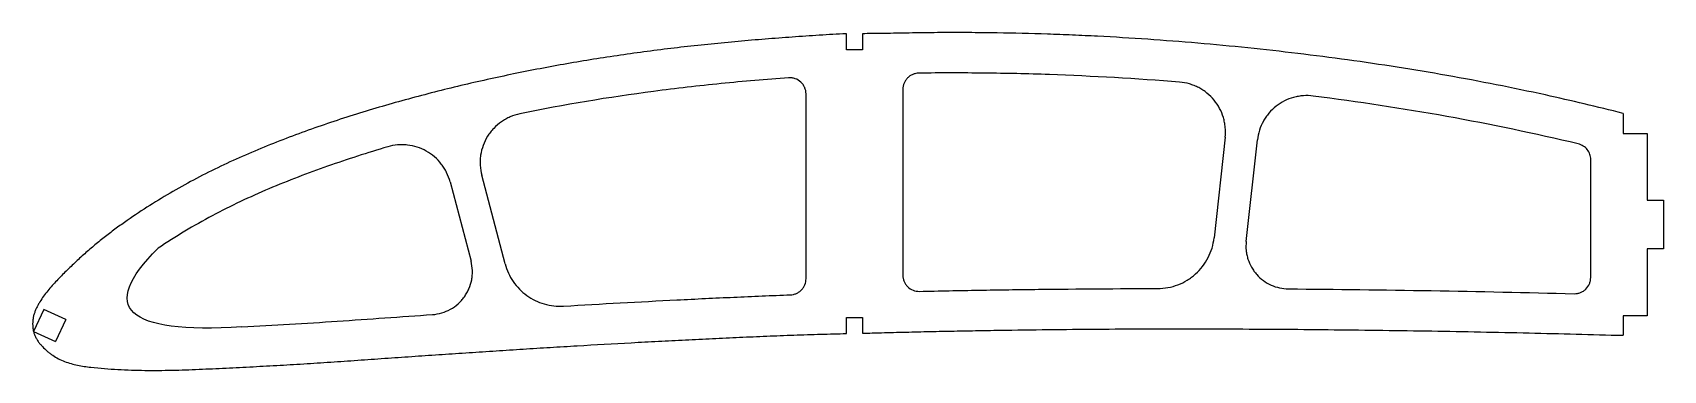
# Model space of a CAD drawing. Header units: millimetres. Extents: x -104 to 98, y 9 to 51.
import ezdxf

# ---------------------------------------------------------------- set-up
doc = ezdxf.new("R2010")
doc.units = ezdxf.units.MM

msp = doc.modelspace()

# ---------------------------------------------------------------- linework, layer by layer
for p, q in [((-2.92, 49.09), (-2.92, 51.08)), ((-0.92, 51.09), (-0.92, 49.09)), ((-0.92, 49.09), (-2.92, 49.09)), ((93.29, 41.21), (93.29, 38.71)), ((93.29, 38.71), (96.29, 38.71)), ((96.29, 38.71), (96.29, 30.44)), ((96.29, 30.44), (98.29, 30.44)), ((98.29, 30.44), (98.29, 24.44)), ((98.29, 24.44), (96.29, 24.44)), ((96.29, 24.44), (96.29, 16.12)), ((-2.92, 13.93), (-2.92, 15.93)), ((-2.92, 15.93), (-0.92, 15.93)), ((-0.92, 15.93), (-0.92, 13.98)), ((96.29, 16.12), (93.29, 16.12)), ((93.29, 16.12), (93.29, 13.71))]:
    msp.add_line(p, q)
at = {"color": 7, "linetype": 'Continuous', "lineweight": 25}
for p, q in [((-7.92, 20.73), (-7.92, 43.63)), ((4.08, 44.2), (4.08, 21.16)), ((44, 38.26), (42.63, 25.79)), ((46.61, 25.34), (47.99, 37.92)), ((89.29, 20.87), (89.29, 35.48)), ((-52.01, 32.73), (-49.42, 22.91)), ((-45.19, 22.56), (-48.09, 33.54)), ((-88.19, 24.5), (-88.19, 24.5)), ((-102.34, 16.92), (-103.61, 14.2)), ((-99.62, 15.65), (-102.34, 16.92)), ((-103.61, 14.2), (-100.89, 12.93)), ((-99.62, 15.65), (-100.89, 12.93)), ((-77.8, 14.75), (-77.8, 14.75))]:
    msp.add_line(p, q, dxfattribs=at)
for points, knots in [([(-2.92, 51.08), (-4.04, 51.03), (-6.27, 50.91), (-9.63, 50.67), (-12.98, 50.42), (-16.33, 50.14), (-19.67, 49.82), (-23.01, 49.46), (-26.34, 49.06), (-30.78, 48.46), (-36.31, 47.61), (-41.81, 46.59), (-46.19, 45.68), (-49.46, 44.95), (-52.72, 44.17), (-55.97, 43.33), (-59.2, 42.44), (-62.42, 41.5), (-65.62, 40.49), (-68.79, 39.42), (-71.94, 38.27), (-75.06, 37.04), (-78.15, 35.73), (-81.18, 34.31), (-84.16, 32.78), (-87.08, 31.13), (-89.93, 29.37), (-92.24, 27.8), (-94.04, 26.48), (-95.36, 25.45), (-96.65, 24.38), (-97.91, 23.27), (-98.92, 22.31), (-99.72, 21.53), (-100.31, 20.93), (-100.89, 20.33), (-101.45, 19.71), (-101.99, 19.07), (-102.49, 18.4), (-102.87, 17.81), (-103.14, 17.32), (-103.32, 16.95), (-103.45, 16.62), (-103.54, 16.36), (-103.6, 16.16), (-103.64, 15.95), (-103.69, 15.68), (-103.73, 15.33), (-103.72, 14.98), (-103.7, 14.7), (-103.68, 14.49), (-103.64, 14.29), (-103.59, 14.09), (-103.53, 13.89), (-103.45, 13.7), (-103.36, 13.51), (-103.26, 13.32), (-103.16, 13.14), (-103.05, 12.96), (-102.93, 12.79), (-102.75, 12.58), (-102.43, 12.21), (-102.02, 11.83), (-101.58, 11.48), (-101.13, 11.16), (-100.53, 10.8), (-99.51, 10.34), (-98.16, 9.96), (-96.5, 9.74), (-94.83, 9.59), (-93.16, 9.47), (-91.49, 9.4), (-89.81, 9.36), (-88.14, 9.36), (-86.46, 9.38), (-84.79, 9.43), (-83.11, 9.5), (-81.44, 9.57), (-79.77, 9.65), (-78.09, 9.73), (-75.86, 9.85), (-73.07, 10), (-69.73, 10.2), (-66.38, 10.42), (-63.04, 10.65), (-59.69, 10.89), (-56.35, 11.12), (-53, 11.35), (-49.66, 11.57), (-46.31, 11.79), (-42.96, 12.01), (-39.61, 12.22), (-35.15, 12.48), (-30.68, 12.74), (-26.21, 12.98), (-22.86, 13.15), (-19.5, 13.31), (-16.71, 13.44), (-14.47, 13.54), (-12.79, 13.61), (-11.11, 13.68), (-9.43, 13.74), (-7.75, 13.8), (-5.58, 13.86), (-3.97, 13.9), (-2.92, 13.93)], [0, 0, 0, 0, 0.0082507, 0.0165015, 0.0247522, 0.033003, 0.0412537, 0.0495045, 0.0577552, 0.0660059, 0.0825074, 0.0990089, 0.1072597, 0.1155104, 0.1237611, 0.1320119, 0.1402626, 0.1485134, 0.1567641, 0.1650149, 0.1732656, 0.1815163, 0.1897671, 0.1980178, 0.2062686, 0.2145193, 0.2227701, 0.2310208, 0.2351462, 0.2392715, 0.2433969, 0.2475223, 0.2516477, 0.2537103, 0.255773, 0.2578357, 0.2598984, 0.2619611, 0.2640238, 0.2660865, 0.2671178, 0.2681491, 0.2691805, 0.2696962, 0.2702118, 0.2707275, 0.2712432, 0.2722745, 0.2733059, 0.2738215, 0.2743372, 0.2748529, 0.2753685, 0.2758842, 0.2763999, 0.2769156, 0.2774312, 0.2779469, 0.2784626, 0.2789782, 0.2794939, 0.2805253, 0.2825879, 0.2836193, 0.2846506, 0.2867133, 0.288776, 0.2929014, 0.2970267, 0.3011521, 0.3052775, 0.3094029, 0.3135282, 0.3176536, 0.321779, 0.3259043, 0.3300297, 0.3341551, 0.3382805, 0.3424058, 0.3465312, 0.3547819, 0.3630327, 0.3712834, 0.3795342, 0.3877849, 0.3960357, 0.4042864, 0.4125371, 0.4207879, 0.4290386, 0.4372894, 0.4455401, 0.4620416, 0.4702923, 0.4785431, 0.4867938, 0.4950446, 0.4991699, 0.5032953, 0.5074207, 0.5115461, 0.5156714, 0.5197968, 0.5275386, 0.5275386, 0.5275386, 0.5275386]), ([(93.29, 41.21), (90.1, 42.03), (82.85, 43.75), (73.51, 45.59), (65.33, 46.96), (59.17, 47.86), (53, 48.66), (46.81, 49.35), (40.61, 49.94), (34.41, 50.41), (29.23, 50.73), (25.09, 50.92), (20.94, 51.08), (16.79, 51.18), (12.64, 51.23), (9.53, 51.23), (6.42, 51.21), (3.31, 51.15), (0.86, 51.11), (-0.55, 51.1), (-0.92, 51.09)], [0.5128796, 0.5128796, 0.5128796, 0.5128796, 0.5625, 0.625, 0.65625, 0.6875, 0.71875, 0.75, 0.78125, 0.8125, 0.84375, 0.859375, 0.875, 0.90625, 0.921875, 0.9375, 0.953125, 0.96875, 0.984375, 0.9899587, 0.9899587, 0.9899587, 0.9899587]), ([(-10.07, 45.62), (-11.47, 45.52), (-12.86, 45.41), (-15.66, 45.18), (-17.05, 45.05), (-21.24, 44.63), (-24.02, 44.31), (-32.35, 43.21), (-37.87, 42.3), (-43.37, 41.16)], [0, 0, 0, 0, 0.125, 0.125, 0.25, 0.25, 0.5, 0.5, 1, 1, 1, 1]), ([(-7.92, 43.63), (-7.92, 43.77), (-7.93, 43.9), (-7.99, 44.17), (-8.03, 44.3), (-8.14, 44.55), (-8.21, 44.67), (-8.37, 44.9), (-8.46, 45), (-8.76, 45.28), (-9, 45.43), (-9.39, 45.56), (-9.52, 45.59), (-9.79, 45.63), (-9.93, 45.63), (-10.07, 45.62)], [0, 0, 0, 0, 0.125, 0.125, 0.25, 0.25, 0.375, 0.375, 0.5, 0.5, 0.75, 0.75, 0.875, 0.875, 1, 1, 1, 1]), ([(6.05, 46.2), (5.92, 46.2), (5.79, 46.18), (5.54, 46.13), (5.42, 46.09), (5.18, 45.99), (5.06, 45.93), (4.85, 45.78), (4.75, 45.7), (4.57, 45.51), (4.49, 45.41), (4.34, 45.2), (4.28, 45.08), (4.13, 44.72), (4.08, 44.46), (4.08, 44.2)], [0, 0, 0, 0, 0.125, 0.125, 0.25, 0.25, 0.375, 0.375, 0.5, 0.5, 0.625, 0.625, 0.75, 0.75, 1, 1, 1, 1]), ([(38.36, 45.09), (32.99, 45.52), (27.61, 45.83), (19.53, 46.12), (16.84, 46.18), (12.79, 46.22), (11.45, 46.23), (8.75, 46.23), (7.4, 46.22), (6.05, 46.2)], [0, 0, 0, 0, 0.5, 0.5, 0.75, 0.75, 0.875, 0.875, 1, 1, 1, 1]), ([(44, 38.26), (44.05, 38.68), (44.05, 39.09), (44, 39.7), (43.97, 39.9), (43.89, 40.3), (43.84, 40.51), (43.66, 41.1), (43.51, 41.48), (43.12, 42.2), (42.89, 42.55), (42.37, 43.18), (42.08, 43.47), (41.59, 43.86), (41.43, 43.98), (41.08, 44.21), (40.73, 44.42), (40.36, 44.59), (39.97, 44.74), (39.78, 44.81), (39.18, 44.98), (38.78, 45.05), (38.36, 45.09)], [0, 0, 0, 0, 0.125, 0.125, 0.1875, 0.1875, 0.25, 0.25, 0.375, 0.375, 0.5, 0.5, 0.625, 0.625, 0.6875, 0.6875, 0.75, 0.8125, 0.8125, 0.875, 0.875, 1, 1, 1, 1]), ([(54.91, 43.37), (54.51, 43.42), (54.1, 43.43), (53.49, 43.39), (53.29, 43.36), (52.88, 43.29), (52.68, 43.25), (52.09, 43.08), (51.71, 42.94), (50.98, 42.57), (50.63, 42.35), (49.99, 41.84), (49.7, 41.56), (49.3, 41.09), (49.17, 40.93), (48.94, 40.59), (48.83, 40.42), (48.54, 39.89), (48.37, 39.51), (48.12, 38.73), (48.04, 38.33), (47.99, 37.92)], [0, 0, 0, 0, 0.125, 0.125, 0.1875, 0.1875, 0.25, 0.25, 0.375, 0.375, 0.5, 0.5, 0.625, 0.625, 0.6875, 0.6875, 0.75, 0.75, 0.875, 0.875, 1, 1, 1, 1]), ([(87.75, 37.43), (82.36, 38.72), (76.93, 39.85), (65.98, 41.82), (60.46, 42.66), (54.91, 43.37)], [0, 0, 0, 0, 0.5, 0.5, 1, 1, 1, 1]), ([(-43.37, 41.16), (-43.78, 41.08), (-44.18, 40.95), (-44.75, 40.7), (-44.94, 40.61), (-45.31, 40.41), (-45.48, 40.3), (-46, 39.94), (-46.31, 39.66), (-46.74, 39.21), (-46.88, 39.05), (-47.14, 38.72), (-47.26, 38.55), (-47.59, 38.02), (-47.77, 37.64), (-48.06, 36.85), (-48.16, 36.45), (-48.26, 35.83), (-48.28, 35.62), (-48.3, 35.2), (-48.3, 34.99), (-48.26, 34.36), (-48.2, 33.95), (-48.09, 33.54)], [0, 0, 0, 0, 0.125, 0.125, 0.1875, 0.1875, 0.25, 0.25, 0.375, 0.375, 0.4375, 0.4375, 0.5, 0.5, 0.625, 0.625, 0.75, 0.75, 0.8125, 0.8125, 0.875, 0.875, 1, 1, 1, 1]), ([(-59.74, 37.07), (-62.24, 36.33), (-64.73, 35.53), (-69.63, 33.81), (-72.06, 32.88), (-76.83, 30.86), (-79.17, 29.75), (-83.76, 27.3), (-86.01, 25.97), (-88.19, 24.5)], [0, 0, 0, 0, 0.25, 0.25, 0.5, 0.5, 0.75, 0.75, 1, 1, 1, 1]), ([(-52.01, 32.73), (-52.12, 33.13), (-52.26, 33.52), (-52.53, 34.07), (-52.63, 34.25), (-52.85, 34.6), (-52.97, 34.77), (-53.35, 35.26), (-53.63, 35.56), (-54.25, 36.09), (-54.6, 36.33), (-55.31, 36.74), (-55.69, 36.9), (-56.48, 37.16), (-56.88, 37.24), (-57.49, 37.31), (-57.7, 37.32), (-58.11, 37.33), (-58.32, 37.32), (-58.93, 37.27), (-59.34, 37.19), (-59.74, 37.07)], [0, 0, 0, 0, 0.125, 0.125, 0.1875, 0.1875, 0.25, 0.25, 0.375, 0.375, 0.5, 0.5, 0.625, 0.625, 0.75, 0.75, 0.8125, 0.8125, 0.875, 0.875, 1, 1, 1, 1]), ([(89.29, 35.48), (89.29, 35.71), (89.25, 35.93), (89.11, 36.35), (89, 36.55), (88.72, 36.9), (88.56, 37.05), (88.18, 37.29), (87.97, 37.38), (87.75, 37.43)], [0, 0, 0, 0, 0.25, 0.25, 0.5, 0.5, 0.75, 0.75, 1, 1, 1, 1]), ([(35.64, 19.51), (36.07, 19.51), (36.5, 19.55), (37.34, 19.71), (37.75, 19.83), (38.56, 20.13), (38.94, 20.32), (39.48, 20.66), (39.66, 20.78), (40.01, 21.03), (40.17, 21.17), (40.65, 21.6), (40.94, 21.91), (41.47, 22.59), (41.7, 22.96), (42.09, 23.72), (42.25, 24.12), (42.5, 24.94), (42.59, 25.36), (42.63, 25.79)], [0, 0, 0, 0, 0.125, 0.125, 0.25, 0.25, 0.375, 0.375, 0.4375, 0.4375, 0.5, 0.5, 0.625, 0.625, 0.75, 0.75, 0.875, 0.875, 1, 1, 1, 1]), ([(46.61, 25.34), (46.57, 24.97), (46.57, 24.6), (46.62, 24.05), (46.65, 23.87), (46.73, 23.51), (46.77, 23.32), (46.94, 22.8), (47.09, 22.46), (47.36, 21.98), (47.47, 21.82), (47.68, 21.52), (47.8, 21.38), (48.16, 20.97), (48.44, 20.72), (49.03, 20.28), (49.35, 20.09), (50.02, 19.79), (50.38, 19.67), (51.1, 19.51), (51.46, 19.47), (51.84, 19.46)], [0, 0, 0, 0, 0.125, 0.125, 0.1875, 0.1875, 0.25, 0.25, 0.375, 0.375, 0.4375, 0.4375, 0.5, 0.5, 0.625, 0.625, 0.75, 0.75, 0.875, 0.875, 1, 1, 1, 1]), ([(-54.18, 16.28), (-53.79, 16.31), (-53.41, 16.38), (-52.67, 16.6), (-52.31, 16.75), (-51.63, 17.13), (-51.31, 17.35), (-50.88, 17.74), (-50.74, 17.88), (-50.48, 18.17), (-50.36, 18.32), (-50.13, 18.63), (-50.03, 18.79), (-49.83, 19.13), (-49.75, 19.31), (-49.52, 19.84), (-49.41, 20.21), (-49.3, 20.79), (-49.28, 20.98), (-49.25, 21.37), (-49.24, 21.57), (-49.27, 22.14), (-49.32, 22.53), (-49.42, 22.91)], [0, 0, 0, 0, 0.125, 0.125, 0.25, 0.25, 0.375, 0.375, 0.4375, 0.4375, 0.5, 0.5, 0.5625, 0.5625, 0.625, 0.625, 0.75, 0.75, 0.8125, 0.8125, 0.875, 0.875, 1, 1, 1, 1]), ([(-45.19, 22.56), (-44.99, 21.78), (-44.65, 21.05), (-43.73, 19.7), (-43.17, 19.13), (-42.18, 18.41), (-41.83, 18.21), (-41.11, 17.85), (-40.74, 17.71), (-39.56, 17.37), (-38.77, 17.28), (-37.95, 17.33)], [0, 0, 0, 0, 0.25, 0.25, 0.5, 0.5, 0.625, 0.625, 0.75, 0.75, 1, 1, 1, 1]), ([(-9.85, 18.73), (-9.72, 18.74), (-9.59, 18.75), (-9.34, 18.81), (-9.22, 18.85), (-8.99, 18.96), (-8.88, 19.02), (-8.67, 19.17), (-8.57, 19.25), (-8.39, 19.43), (-8.31, 19.53), (-8.17, 19.75), (-8.11, 19.86), (-7.97, 20.22), (-7.92, 20.47), (-7.92, 20.73)], [0, 0, 0, 0, 0.125, 0.125, 0.25, 0.25, 0.375, 0.375, 0.5, 0.5, 0.625, 0.625, 0.75, 0.75, 1, 1, 1, 1]), ([(4.08, 21.16), (4.08, 21.02), (4.09, 20.89), (4.15, 20.63), (4.19, 20.5), (4.29, 20.26), (4.35, 20.14), (4.5, 19.92), (4.59, 19.82), (4.87, 19.54), (5.1, 19.39), (5.59, 19.2), (5.86, 19.15), (6.13, 19.16)], [0, 0, 0, 0, 0.125, 0.125, 0.25, 0.25, 0.375, 0.375, 0.5, 0.5, 0.75, 0.75, 1, 1, 1, 1]), ([(87.24, 18.87), (87.37, 18.87), (87.51, 18.88), (87.77, 18.92), (87.9, 18.96), (88.14, 19.06), (88.26, 19.12), (88.49, 19.26), (88.59, 19.34), (88.88, 19.62), (89.03, 19.85), (89.18, 20.21), (89.22, 20.34), (89.28, 20.6), (89.29, 20.73), (89.29, 20.87)], [0, 0, 0, 0, 0.125, 0.125, 0.25, 0.25, 0.375, 0.375, 0.5, 0.5, 0.75, 0.75, 0.875, 0.875, 1, 1, 1, 1]), ([(-37.95, 17.33), (-33.27, 17.61), (-28.59, 17.86), (-21.56, 18.22), (-19.22, 18.33), (-15.71, 18.49), (-14.53, 18.54), (-12.19, 18.64), (-11.02, 18.69), (-9.85, 18.73)], [0, 0, 0, 0, 0.5, 0.5, 0.75, 0.75, 0.875, 0.875, 1, 1, 1, 1]), ([(6.13, 19.16), (7.36, 19.18), (8.59, 19.21), (11.05, 19.26), (12.28, 19.28), (15.96, 19.35), (18.42, 19.38), (25.8, 19.47), (30.72, 19.5), (35.64, 19.51)], [0, 0, 0, 0, 0.125, 0.125, 0.25, 0.25, 0.5, 0.5, 1, 1, 1, 1]), ([(-77.8, 14.75), (-75.83, 14.85), (-73.86, 14.96), (-69.92, 15.2), (-67.95, 15.33), (-62.05, 15.73), (-58.12, 16.01), (-54.18, 16.28)], [0, 0, 0, 0, 0.25, 0.25, 0.5, 0.5, 1, 1, 1, 1]), ([(-0.92, 13.98), (-0.51, 13.98), (0.89, 14.02), (2.8, 14.07), (4.8, 14.12), (6.81, 14.17), (9.31, 14.22), (12.32, 14.28), (16.33, 14.35), (21.35, 14.42), (27.37, 14.48), (33.4, 14.51), (39.43, 14.52), (45.46, 14.5), (51.49, 14.47), (57.52, 14.41), (63.55, 14.34), (71.6, 14.22), (81.51, 14.02), (89.41, 13.81), (93.29, 13.71)], [0.5324466, 0.5324466, 0.5324466, 0.5324466, 0.5354218, 0.5427961, 0.5464832, 0.5501703, 0.5575446, 0.5649188, 0.5722931, 0.5870416, 0.6017901, 0.6165386, 0.6312871, 0.6460357, 0.6607842, 0.6755327, 0.6902812, 0.7050297, 0.7345267, 0.7629548, 0.7629548, 0.7629548, 0.7629548])]:
    msp.add_open_spline(points, degree=3, knots=knots, dxfattribs=at)
for points in [[(-77.8, 14.75), (-92.19, 13.84), (-95.66, 17.09), (-88.19, 24.5)], [(51.84, 19.46), (63.64, 19.38), (75.44, 19.17), (87.24, 18.87)]]:
    msp.add_open_spline(points, degree=3, dxfattribs=at)

doc.saveas('drawing.dxf')
